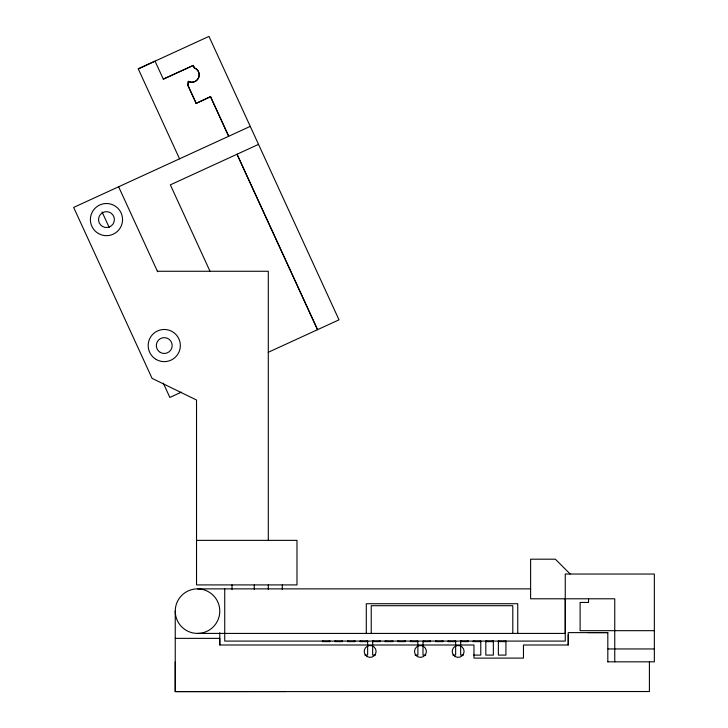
<?xml version="1.0" encoding="UTF-8"?>
<svg xmlns="http://www.w3.org/2000/svg" width="728" height="728" viewBox="0 0 728 728"><rect width="100%" height="100%" fill="white"/><g stroke="black" fill="none" stroke-linecap="round" stroke-linejoin="round"><path stroke-width="1.09" d="M175.248 661.834L175.239 691.6L649.412 691.527L649.403 661.825M565.256 598.771L565.256 633.415L197.516 633.415M210.51 96.778L228.692 136.282L210.565 96.66L196.132 103.385L187.851 85.385L188.315 81.418L189.234 81.754A7.426 7.426 0 0 0 198.771 77.368A7.426 7.426 0 0 0 194.394 67.831L193.293 65.42L163.309 79.134L155.055 61.134L138.256 68.86L179.552 158.831M187.851 85.385L188.379 81.299M163.309 79.134L193.293 65.42M188.315 81.418L189.18 81.873A7.426 7.426 0 0 0 198.717 77.487A7.426 7.426 0 0 0 194.34 67.95L194.394 67.831M196.132 103.385L210.565 96.66M138.256 68.86L208.972 36.4L339.011 319.829L268.286 352.279M250.259 126.372L73.655 207.416L152.079 378.369L196.524 400.018L196.524 584.912L296.988 584.912L296.988 540.367L196.524 540.367M258.522 144.381L170.352 184.848L210.128 271.535M181.436 392.128L169.861 397.433L163.318 383.174M157.394 271.262L268.295 271.262L268.295 540.367M197.516 588.87L530.612 588.87M654.345 630.675L580.107 630.675L580.107 602.447L588.543 602.447L588.543 598.789M607.825 661.825L607.816 632.614L588.042 632.614M607.816 632.614L568.204 632.623L568.25 644.999L568.25 634.871M175.239 638.365L219.783 638.365L219.792 644.99L473.974 644.999L473.974 658.121L523.468 658.112L523.468 644.999L568.25 644.999M367.64 641.586L360.096 641.586L360.096 641.086M372.663 641.586L380.207 641.586L380.207 641.086M417.927 641.586L410.383 641.586L410.383 641.086M422.95 641.586L430.494 641.586L430.494 641.086M455.637 641.586L448.093 641.586L448.093 641.086M460.669 641.586L468.213 641.586L468.213 641.086M480.78 641.586L473.236 641.586L473.236 641.086M485.813 641.586L493.356 641.586M498.38 641.586L505.924 641.586M608.026 648.957L654.345 648.957M364.846 655.1L367.64 655.1L367.64 641.086M375.457 655.1L372.663 655.1L372.663 641.086M415.133 655.1L417.927 655.1L417.799 641.086M425.753 655.1L422.95 655.1L423.077 641.086M452.843 655.1L455.637 655.1L455.637 641.086M463.463 655.1L460.669 655.1L460.669 641.086M473.746 655.1L480.78 655.1L480.78 641.086M607.825 661.825L654.345 661.825L654.345 574.037L565.256 574.037L565.256 641.086L224.734 641.086L224.734 588.87M285.886 691.536L175.239 691.6L175.239 611.147M570.206 574.037L555.355 559.195L530.612 559.195L530.612 598.789L614.75 598.789L614.75 661.825M187.915 85.267L196.187 103.267M193.238 65.538L194.34 67.95M118.637 186.778L157.621 271.744M102.047 211.893L109.164 227.391M517.745 633.415L517.745 603.721L366.293 603.721L366.293 633.415M512.794 633.415L512.794 605.705L371.244 605.705L371.244 633.415M505.924 641.086L505.924 655.1L498.38 655.1L498.38 641.086M505.796 641.086L505.796 641.586M505.423 641.086L505.423 641.586M504.822 641.086L504.822 641.586M504.04 641.086L504.04 641.586M503.13 641.086L503.13 641.586M502.156 641.086L502.156 641.586M501.183 641.086L501.183 641.586M500.273 641.086L500.273 641.586M499.49 641.086L499.49 641.586M498.889 641.086L498.889 641.586M498.507 641.086L498.507 641.586M493.356 641.086L493.356 655.1L485.813 655.1L485.813 641.086M493.229 641.086L493.229 641.586M492.847 641.086L492.847 641.586M492.246 641.086L492.246 641.586M491.464 641.086L491.464 641.586M490.563 641.086L490.563 641.586M489.58 641.086L489.58 641.586M488.606 641.086L488.606 641.586M487.696 641.086L487.696 641.586M486.914 641.086L486.914 641.586M486.313 641.086L486.313 641.586M485.94 641.086L485.94 641.586M480.653 641.086L480.653 641.586M480.28 641.086L480.28 641.586M479.679 641.086L479.679 641.586M478.897 641.086L478.897 641.586M477.987 641.086L477.987 641.586M477.013 641.086L477.013 641.586M476.039 641.086L476.039 641.586M475.129 641.086L475.129 641.586M474.347 641.086L474.347 641.586M473.746 641.086L473.746 641.586M473.364 641.086L473.364 641.586M468.086 641.086L468.086 641.586M467.704 641.086L467.704 641.586M467.103 641.086L467.103 641.586M466.32 641.086L466.32 641.586M465.42 641.086L465.42 641.586M464.437 641.086L464.437 641.586M463.463 641.086L463.463 641.586M462.553 641.086L462.553 641.586M461.77 641.086L461.77 641.586M461.17 641.086L461.17 641.586M460.797 641.086L460.797 641.586M455.51 641.086L455.51 641.586M455.137 641.086L455.137 641.586M454.536 641.086L454.536 641.586M453.753 641.086L453.753 641.586M452.843 641.086L452.843 641.586M451.87 641.086L451.87 641.586M450.896 641.086L450.896 641.586M449.986 641.086L449.986 641.586M449.203 641.086L449.203 641.586M448.603 641.086L448.603 641.586M448.221 641.086L448.221 641.586M443.07 641.086L443.07 641.586L435.526 641.586L435.526 641.086M442.942 641.086L442.942 641.586M442.56 641.086L442.56 641.586M441.96 641.086L441.96 641.586M441.177 641.086L441.177 641.586M440.276 641.086L440.276 641.586M439.293 641.086L439.293 641.586M438.32 641.086L438.32 641.586M437.41 641.086L437.41 641.586M436.627 641.086L436.627 641.586M436.026 641.086L436.026 641.586M435.653 641.086L435.653 641.586M430.366 641.086L430.366 641.586M429.993 641.086L429.993 641.586M429.393 641.086L429.393 641.586M428.61 641.086L428.61 641.586M427.7 641.086L427.7 641.586M426.726 641.086L426.726 641.586M425.753 641.086L425.753 641.586M424.843 641.086L424.843 641.586M424.06 641.086L424.06 641.586M423.459 641.086L423.459 641.586M417.417 641.086L417.417 641.586M416.816 641.086L416.816 641.586M416.034 641.086L416.034 641.586M415.133 641.086L415.133 641.586M414.15 641.086L414.15 641.586M413.176 641.086L413.176 641.586M412.266 641.086L412.266 641.586M411.484 641.086L411.484 641.586M410.883 641.086L410.883 641.586M410.51 641.086L410.51 641.586M405.35 641.086L405.35 641.586L397.806 641.586L397.806 641.086M405.223 641.086L405.223 641.586M404.85 641.086L404.85 641.586M404.249 641.086L404.249 641.586M403.467 641.086L403.467 641.586M402.557 641.086L402.557 641.586M401.583 641.086L401.583 641.586M400.6 641.086L400.6 641.586M399.699 641.086L399.699 641.586M398.917 641.086L398.917 641.586M398.316 641.086L398.316 641.586M397.934 641.086L397.934 641.586M392.783 641.086L392.783 641.586L385.239 641.586L385.239 641.086M392.656 641.086L392.656 641.586M392.274 641.086L392.274 641.586M391.673 641.086L391.673 641.586M390.891 641.086L390.891 641.586M389.99 641.086L389.99 641.586M389.007 641.086L389.007 641.586M388.033 641.086L388.033 641.586M387.123 641.086L387.123 641.586M386.341 641.086L386.341 641.586M385.74 641.086L385.74 641.586M385.367 641.086L385.367 641.586M380.08 641.086L380.08 641.586M379.707 641.086L379.707 641.586M379.106 641.086L379.106 641.586M378.323 641.086L378.323 641.586M377.413 641.086L377.413 641.586M376.44 641.086L376.44 641.586M375.457 641.086L375.457 641.586M374.556 641.086L374.556 641.586M373.773 641.086L373.773 641.586M373.173 641.086L373.173 641.586M372.791 641.086L372.791 641.586M367.513 641.086L367.513 641.586M367.13 641.086L367.13 641.586M366.53 641.086L366.53 641.586M365.747 641.086L365.747 641.586M364.846 641.086L364.846 641.586M363.864 641.086L363.864 641.586M362.89 641.086L362.89 641.586M361.98 641.086L361.98 641.586M361.197 641.086L361.197 641.586M360.597 641.086L360.597 641.586M360.224 641.086L360.224 641.586M355.064 641.086L355.064 641.586L347.52 641.586L347.52 641.086M354.936 641.086L354.936 641.586M354.563 641.086L354.563 641.586M353.963 641.086L353.963 641.586M353.18 641.086L353.18 641.586M352.27 641.086L352.27 641.586M351.296 641.086L351.296 641.586M350.314 641.086L350.314 641.586M349.413 641.086L349.413 641.586M348.63 641.086L348.63 641.586M348.029 641.086L348.029 641.586M347.647 641.086L347.647 641.586M342.497 641.086L342.497 641.586L334.953 641.586L334.953 641.086M342.369 641.086L342.369 641.586M341.987 641.086L341.987 641.586M341.387 641.086L341.387 641.586M340.604 641.086L340.604 641.586M339.703 641.086L339.703 641.586M338.72 641.086L338.72 641.586M337.746 641.086L337.746 641.586M336.837 641.086L336.837 641.586M336.054 641.086L336.054 641.586M335.453 641.086L335.453 641.586M335.08 641.086L335.08 641.586M329.921 641.086L329.921 641.586L322.377 641.586L322.377 641.086M329.793 641.086L329.793 641.586M329.42 641.086L329.42 641.586M328.819 641.086L328.819 641.586M328.037 641.086L328.037 641.586M327.127 641.086L327.127 641.586M326.153 641.086L326.153 641.586M325.17 641.086L325.17 641.586M324.269 641.086L324.269 641.586M323.487 641.086L323.487 641.586M322.886 641.086L322.886 641.586M322.504 641.086L322.504 641.586M282.3 584.912L282.3 589.316M268.295 584.912L268.295 589.316M254.281 584.912L254.281 589.316M232.005 584.912L232.005 589.443M219.783 632.696L219.792 644.981M317.545 329.684L237.019 154.254L317.545 329.684M186.377 630.439A22.277 22.277 0 0 0 219.783 611.147A22.277 22.277 0 0 0 186.377 591.855A22.277 22.277 0 0 0 186.377 630.439M455.182 656.574A5.942 5.942 0 0 0 464.091 651.433A5.942 5.942 0 0 0 455.182 646.291A5.942 5.942 0 0 0 455.182 656.574M416.243 655.628A5.942 5.942 0 0 0 426.18 652.971A5.942 5.942 0 0 0 418.909 645.7A5.942 5.942 0 0 0 416.243 655.628M367.185 656.574A5.942 5.942 0 0 0 376.094 651.433A5.942 5.942 0 0 0 367.185 646.291A5.942 5.942 0 0 0 367.185 656.574M102.502 226.453A7.917 7.917 0 0 0 114.387 219.592A7.917 7.917 0 0 0 102.502 212.74A7.917 7.917 0 0 0 102.502 226.453M160.297 352.416A7.917 7.917 0 0 0 172.172 345.554A7.917 7.917 0 0 0 160.297 338.693A7.917 7.917 0 0 0 160.297 352.416M156.211 359.486A16.089 16.089 0 0 0 180.344 345.554A16.089 16.089 0 0 0 156.211 331.622A16.089 16.089 0 0 0 156.211 359.486M98.426 233.524A16.089 16.089 0 0 0 122.55 219.592A16.089 16.089 0 0 0 98.426 205.66A16.089 16.089 0 0 0 98.426 233.524"/></g></svg>
